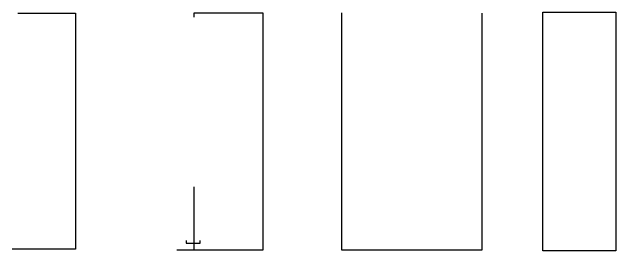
# Model space of a CAD drawing. Header units: millimetres. Extents: x 6085 to 6497, y 3307 to 3415.
# Drawn here: x 6396.1 to 6497.5, y 3335.6 to 3375.6 of the extents above; entities that cross this region are included whole.
import ezdxf

# ---------------------------------------------------------------- set-up
doc = ezdxf.new("R2010")
doc.units = ezdxf.units.MM
doc.linetypes.add('CONTIN', pattern=[0])
for name, color, linetype in [('Inst elec emergencia', 84, 'CONTIN'), ('Inst elec existente', 7, 'Continuous'), ('Inst elec tomas', 10, 'CONTIN'), ('Inst ventiladores', 170, 'Continuous')]:
    doc.layers.add(name, color=color, linetype=linetype)

msp = doc.modelspace()

# ---------------------------------------------------------------- linework, layer by layer
at = {"layer": 'Inst elec emergencia'}
for points in [[(6426.641, 3346.38), (6426.641, 3335.832), (6438.284, 3335.832), (6438.284, 3375.446), (6426.657, 3375.446), (6426.657, 3374.758)], [(6425.369, 3337.357), (6425.369, 3336.95), (6427.727, 3336.95), (6427.727, 3337.357)], [(6423.787, 3335.832), (6426.641, 3335.832)]]:
    msp.add_lwpolyline(points, dxfattribs=at)
at = {"layer": 'Inst elec existente', "ltscale": 0.1}
msp.add_lwpolyline([(6485.244, 3375.632), (6497.494, 3375.632), (6497.494, 3335.632), (6485.244, 3335.632)], close=True, dxfattribs=at)
at = {"layer": 'Inst elec tomas'}
msp.add_lwpolyline([(6397.088, 3375.441), (6406.79, 3375.441), (6406.79, 3335.901), (6396.126, 3335.901)], dxfattribs=at)
at = {"layer": 'Inst ventiladores'}
msp.add_lwpolyline([(6451.415, 3375.482), (6451.415, 3335.832), (6475.066, 3335.832), (6475.066, 3375.446)], dxfattribs=at)

doc.saveas('drawing.dxf')
